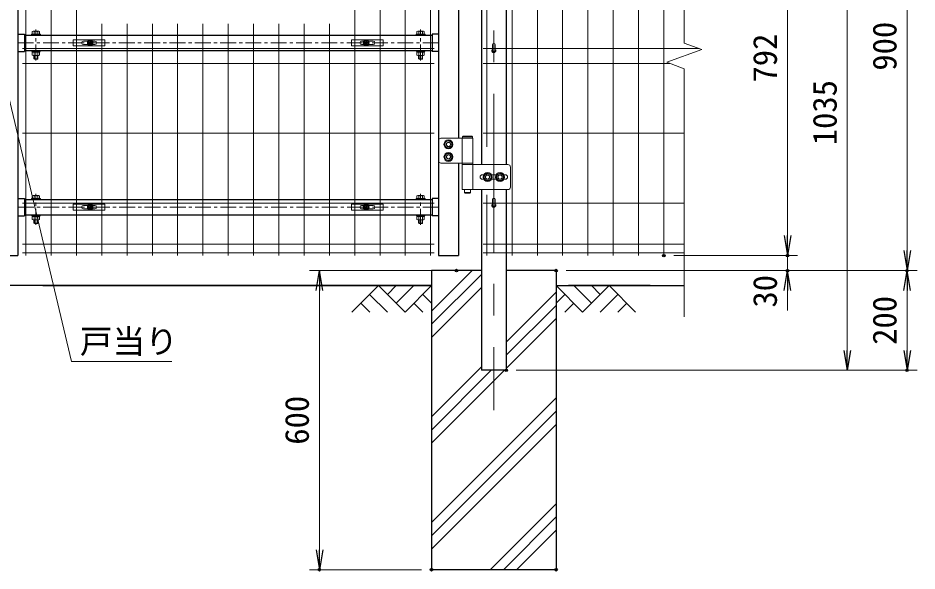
# Model space of a CAD drawing. Units: millimetres, scale not verified. Extents: x -4200 to 4200, y -2970 to 2970.
# Drawn here: x 1241 to 3045, y -825 to 284 of the extents above; entities that cross this region are included whole.
import ezdxf
from ezdxf.enums import TextEntityAlignment as Align

# ---------------------------------------------------------------- set-up
doc = ezdxf.new("R2010")
doc.units = ezdxf.units.MM
doc.header["$LTSCALE"] = 10
doc.header["$PDMODE"] = 32
doc.header["$PDSIZE"] = 5
doc.linetypes.add('USER1', pattern=[50.8, 31.75, -6.35, 6.35, -6.35])
for name, color, linetype, lineweight in [('0-0_D-STR-TXT', 7, 'Continuous', 13), ('0-1_D-STR3', 3, 'Continuous', 13), ('0-2_LAYER04', 7, 'Continuous', 25), ('0-3_D-BMK', 2, 'USER1', 13), ('0-4_D-STR1', 1, 'Continuous', 25), ('0-5_D-STR-DIM', 7, 'Continuous', 13), ('0-6_0', 7, 'Continuous', 25), ('0-7_Defpoints', 6, 'Continuous', 25), ('0-8_D-DCR-HCH', 7, 'Continuous', 13), ('0-9_D-STR2', 7, 'Continuous', 13)]:
    doc.layers.add(name, color=color, linetype=linetype, lineweight=lineweight)
doc.styles.add('ＭＳ ゴシック', font='')
doc.styles.get('ＭＳ ゴシック').set_extended_font_data('MS Gothic')

# ---------------------------------------------------------------- blocks, each defined once
blk = doc.blocks.new('_Open')
at = {"layer": '0-6_0'}
blk.add_line((-10, 1.667), (0, 0), dxfattribs=at)
blk.add_lwpolyline([(-10, -1.667), (0, 0), (-10, 0)], dxfattribs=at)
blk = doc.blocks.new('U6')
at = {"layer": '0-1_D-STR3'}
for p, q in [((10470, 4738.5), (10470, 4722.5)), ((10470, 4738.5), (10650, 4738.5)), ((10470, 4722.5), (10650, 4722.5)), ((10485, 4738.5), (10485, 4793)), ((10635, 4738.5), (10485, 4738.5)), ((10616.3, 4798.5), (10503.8, 4798.5)), ((10522.5, 4738.5), (10522.5, 4793)), ((10597.5, 4738.5), (10597.5, 4793)), ((10635, 4738.5), (10635, 4793)), ((10650, 4738.5), (10650, 4722.5)), ((18190, 4738.5), (18190, 4722.5)), ((18370, 4738.5), (18190, 4738.5)), ((18370, 4722.5), (18190, 4722.5)), ((18205, 4738.5), (18205, 4793)), ((18205, 4738.5), (18355, 4738.5)), ((18223.7, 4798.5), (18336.2, 4798.5)), ((18242.5, 4738.5), (18242.5, 4793)), ((18317.5, 4738.5), (18317.5, 4793)), ((18355, 4738.5), (18355, 4793)), ((18370, 4738.5), (18370, 4722.5)), ((10470, 4412.5), (10470, 4396.5)), ((10470, 4412.5), (10650, 4412.5)), ((10470, 4396.5), (10650, 4396.5)), ((10485, 4376.5), (10485, 4317)), ((10522.5, 4376.5), (10522.5, 4317)), ((10563.8, 4376.5), (10552.2, 4396.5)), ((10570.7, 4376.5), (10559.2, 4396.5)), ((10597.5, 4376.5), (10597.5, 4317)), ((10635, 4376.5), (10635, 4317)), ((10650, 4412.5), (10650, 4396.5)), ((18190, 4412.5), (18190, 4396.5)), ((18370, 4412.5), (18190, 4412.5)), ((18370, 4396.5), (18190, 4396.5)), ((18205, 4376.5), (18205, 4317)), ((18242.5, 4376.5), (18242.5, 4317)), ((18269.3, 4376.5), (18280.9, 4396.5)), ((18276.2, 4376.5), (18287.8, 4396.5)), ((18317.5, 4376.5), (18317.5, 4317)), ((18355, 4376.5), (18355, 4317)), ((18370, 4412.5), (18370, 4396.5)), ((10503.8, 4311.5), (10616.3, 4311.5)), ((10520, 4248.5), (10520, 4311.5)), ((10520, 4248.5), (10530, 4238.5)), ((10520, 4248.5), (10600, 4248.5)), ((10530, 4238.5), (10530, 4311.5)), ((10590, 4238.5), (10530, 4238.5)), ((10590, 4238.5), (10590, 4311.5)), ((10590, 4238.5), (10600, 4248.5)), ((10600, 4248.5), (10600, 4311.5)), ((18336.2, 4311.5), (18223.7, 4311.5)), ((18240, 4248.5), (18240, 4311.5)), ((18250, 4238.5), (18240, 4248.5)), ((18320, 4248.5), (18240, 4248.5)), ((18250, 4238.5), (18250, 4311.5)), ((18250, 4238.5), (18310, 4238.5)), ((18310, 4238.5), (18310, 4311.5)), ((18320, 4248.5), (18310, 4238.5)), ((18320, 4248.5), (18320, 4311.5)), ((18640, 2605), (18640, 2205)), ((19330, 2655), (18690, 2655)), ((19114, 2655), (19114, 2155)), ((19132, 2695), (19122, 2685)), ((19322, 2685), (19122, 2685)), ((19122, 2685), (19122, 2655)), ((19322, 2655), (19122, 2655)), ((19312, 2695), (19132, 2695)), ((19312, 2695), (19322, 2685)), ((19322, 2685), (19322, 2655)), ((19330, 2655), (19330, 2155)), ((18690, 2155), (19330, 2155)), ((19114, 2125), (19114, 1625)), ((19114, 2125), (20034, 2125)), ((19117, 2155), (19327, 2155)), ((19117, 2155), (19117, 2125)), ((19117, 2125), (19327, 2125)), ((19327, 2155), (19327, 2125)), ((19330, 2125), (19330, 1625)), ((20084, 2075), (20084, 1675)), ((19475, 1875), (19475.1, 1875)), ((19520, 1920), (19547.1, 1920)), ((19520, 1830), (19547.1, 1830)), ((19702.9, 1920), (19797.1, 1920)), ((19702.9, 1830), (19797.1, 1830)), ((19952.9, 1920), (19980, 1920)), ((19952.9, 1830), (19980, 1830)), ((20025, 1875), (20025.1, 1875)), ((20034, 1625), (19114, 1625)), ((19162, 1625), (19162, 1565)), ((19282, 1625), (19282, 1565)), ((10485, 1443), (10485, 1497.5)), ((10616.3, 1503), (10503.8, 1503)), ((10522.5, 1443), (10522.5, 1497.5)), ((10597.5, 1443), (10597.5, 1497.5)), ((10635, 1443), (10635, 1497.5)), ((18205, 1443), (18205, 1497.5)), ((18223.7, 1503), (18336.3, 1503)), ((18242.5, 1443), (18242.5, 1497.5)), ((18317.5, 1443), (18317.5, 1497.5)), ((18355, 1443), (18355, 1497.5)), ((19172, 1555), (19162, 1565)), ((19282, 1565), (19162, 1565)), ((19272, 1555), (19172, 1555)), ((19272, 1555), (19282, 1565)), ((10470, 1443), (10470, 1427)), ((10470, 1443), (10650, 1443)), ((10470, 1427), (10650, 1427)), ((10635, 1443), (10485, 1443)), ((10650, 1443), (10650, 1427)), ((18190, 1443), (18190, 1427)), ((18370, 1443), (18190, 1443)), ((18370, 1427), (18190, 1427)), ((18205, 1443), (18355, 1443)), ((18370, 1443), (18370, 1427)), ((10470, 1117), (10470, 1101)), ((10470, 1117), (10650, 1117)), ((10470, 1101), (10650, 1101)), ((10563.8, 1081), (10552.2, 1101)), ((10570.7, 1081), (10559.2, 1101)), ((10650, 1117), (10650, 1101)), ((18190, 1117), (18190, 1101)), ((18370, 1117), (18190, 1117)), ((18370, 1101), (18190, 1101)), ((18269.3, 1081), (18280.9, 1101)), ((18276.2, 1081), (18287.8, 1101)), ((18370, 1117), (18370, 1101)), ((10485, 1081), (10485, 1021.5)), ((10503.8, 1016), (10616.3, 1016)), ((10520, 953), (10520, 1016)), ((10520, 953), (10530, 943)), ((10520, 953), (10600, 953)), ((10522.5, 1081), (10522.5, 1021.5)), ((10530, 943), (10530, 1016)), ((10590, 943), (10530, 943)), ((10590, 943), (10590, 1016)), ((10590, 943), (10600, 953)), ((10597.5, 1081), (10597.5, 1021.5)), ((10600, 953), (10600, 1016)), ((10635, 1081), (10635, 1021.5)), ((18205, 1081), (18205, 1021.5)), ((18336.3, 1016), (18223.7, 1016)), ((18240, 953), (18240, 1016)), ((18250, 943), (18240, 953)), ((18320, 953), (18240, 953)), ((18242.5, 1081), (18242.5, 1021.5)), ((18250, 943), (18250, 1016)), ((18250, 943), (18310, 943)), ((18310, 943), (18310, 1016)), ((18320, 953), (18310, 943)), ((18317.5, 1081), (18317.5, 1021.5)), ((18320, 953), (18320, 1016)), ((18355, 1081), (18355, 1021.5))]:
    blk.add_line(p, q, dxfattribs=at)
for points in [[(10637, 4376.5), (10483, 4376.5), (10483, 4396.5)], [(10637, 4376.5), (10637, 4396.5), (10483, 4396.5)], [(18203, 4376.5), (18357, 4376.5), (18357, 4396.5)], [(18203, 4376.5), (18203, 4396.5), (18357, 4396.5)], [(10637, 1081), (10483, 1081), (10483, 1101)], [(10637, 1081), (10637, 1101), (10483, 1101)], [(18203, 1081), (18357, 1081), (18357, 1101)], [(18203, 1081), (18203, 1101), (18357, 1101)]]:
    blk.add_lwpolyline(points, dxfattribs=at)
for points in [[(18840, 2611), (18769.9, 2570.5), (18769.9, 2489.5), (18840, 2449), (18910.2, 2489.5), (18910.2, 2570.5)], [(18840, 2361), (18769.9, 2320.5), (18769.9, 2239.5), (18840, 2199), (18910.2, 2239.5), (18910.2, 2320.5)], [(19625, 1956), (19554.9, 1915.5), (19554.9, 1834.5), (19625, 1794), (19695.2, 1834.5), (19695.2, 1915.5)], [(19875, 1956), (19804.9, 1915.5), (19804.9, 1834.5), (19875, 1794), (19945.2, 1834.5), (19945.2, 1915.5)]]:
    blk.add_lwpolyline(points, close=True, dxfattribs=at)
for centre, radius in [((18840, 2530), 90), ((18840, 2530), 70.3), ((18840, 2530), 45), ((18840, 2530), 40), ((18840, 2280), 90), ((18840, 2280), 70.3), ((18840, 2280), 45), ((18840, 2280), 40), ((19625, 1875), 90), ((19625, 1875), 70.3), ((19625, 1875), 45), ((19625, 1875), 40), ((19875, 1875), 90), ((19875, 1875), 70.3), ((19875, 1875), 45), ((19875, 1875), 40)]:
    blk.add_circle(centre, radius, dxfattribs=at)
for centre, radius, start, end in [((10503.8, 4764), 34.5, 57.13278, 122.86722), ((10560, 4668.6), 129.9, 73.22135, 106.77865), ((10616.3, 4764), 34.5, 57.13278, 122.86722), ((18223.7, 4764), 34.5, 57.13278, 122.86722), ((18280, 4668.6), 129.9, 73.22135, 106.77865), ((18336.2, 4764), 34.5, 57.13278, 122.86722), ((10503.8, 4346), 34.5, 237.13278, 302.86722), ((10560, 4441.4), 129.9, 253.22135, 286.77865), ((10616.3, 4346), 34.5, 237.13278, 302.86722), ((18223.7, 4346), 34.5, 237.13278, 302.86722), ((18280, 4441.4), 129.9, 253.22135, 286.77865), ((18336.2, 4346), 34.5, 237.13278, 302.86722), ((18690, 2605), 50, 90, 180), ((18690, 2205), 50, 180, 270), ((20034, 2075), 50, 0, 90), ((19520, 1875), 45, 90, 180), ((19520, 1875), 45, 180, 270), ((19980, 1875), 45, 0, 90), ((19980, 1875), 45, 270, 0), ((20034, 1675), 50, 270, 0), ((10503.8, 1468.5), 34.5, 57.13278, 122.86722), ((10560, 1373.1), 129.9, 73.22135, 106.77865), ((10616.3, 1468.5), 34.5, 57.13278, 122.86722), ((18223.7, 1468.5), 34.5, 57.13278, 122.86722), ((18280, 1373.1), 129.9, 73.22135, 106.77865), ((18336.3, 1468.5), 34.5, 57.13278, 122.86722), ((10503.8, 1050.5), 34.5, 237.13278, 302.86722), ((10560, 1145.9), 129.9, 253.22135, 286.77865), ((10616.3, 1050.5), 34.5, 237.13278, 302.86722), ((18223.7, 1050.5), 34.5, 237.13278, 302.86722), ((18280, 1145.9), 129.9, 253.22135, 286.77865), ((18336.3, 1050.5), 34.5, 237.13278, 302.86722)]:
    blk.add_arc(centre, radius, start, end, dxfattribs=at)
at = {"layer": '0-3_D-BMK'}
for p, q in [((10560, 4214), (10560, 4834.9)), ((18280, 4214), (18280, 4834.9)), ((18640, 4567.5), (10200, 4567.5)), ((10560, 918.5), (10560, 1539.4)), ((18280, 918.5), (18280, 1539.4)), ((10200, 1272), (18640, 1272))]:
    blk.add_line(p, q, dxfattribs=at)
at = {"layer": '0-4_D-STR1'}
for p, q in [((10200, 8150), (10200, 300)), ((18640, 8150), (18640, 300)), ((19040, 7270), (19040, 2655)), ((10200, 4742.5), (10330, 4742.5)), ((10330, 4742.5), (10330, 4392.5)), ((10330, 4722.5), (18510, 4722.5)), ((18640, 4742.5), (18510, 4742.5)), ((18510, 4742.5), (18510, 4392.5)), ((10200, 4392.5), (10330, 4392.5)), ((10330, 4412.5), (18510, 4412.5)), ((18640, 4392.5), (18510, 4392.5)), ((19040, 2155), (19040, 300)), ((10200, 1447), (10330, 1447)), ((10330, 1447), (10330, 1097)), ((18640, 1447), (18510, 1447)), ((18510, 1447), (18510, 1097)), ((10330, 1427), (18510, 1427)), ((10200, 1097), (10330, 1097)), ((10330, 1117), (18510, 1117)), ((18640, 1097), (18510, 1097)), ((9800, 300), (10200, 300)), ((18640, 300), (19040, 300))]:
    blk.add_line(p, q, dxfattribs=at)
at = {"layer": '0-7_Defpoints'}
for centre in [(11650, 4567.5), (17190, 4567.5), (11650, 1272), (17190, 1272)]:
    blk.add_circle(centre, 40, dxfattribs=at)
blk = doc.blocks.new('A$C1aa64d16')
at = {"layer": '0-1_D-STR3'}
for p, q in [((-339.9, 60), (295.1, 60)), ((-339.9, -60), (-339.9, 60)), ((-137.4, 35), (-45.6, 35)), ((-18.5, 4.2), (-31.5, 3.9)), ((-31.5, 3.9), (-31.5, -4)), ((-4, 31.5), (-4.2, 18.5)), ((-4, 31.5), (4, 31.5)), ((4, 31.5), (4.2, 18.5)), ((18.5, 4.2), (31.5, 3.9)), ((31.5, 3.9), (31.5, -4)), ((45.6, 35), (92.6, 35)), ((-137.4, -35), (-45.6, -35)), ((-18.5, -4.2), (-31.5, -4)), ((-4, -31.5), (-4.2, -18.5)), ((18.5, -4.2), (31.5, -4)), ((45.6, -35), (92.6, -35))]:
    blk.add_line(p, q, dxfattribs=at)
for points in [[(-339.9, -60), (295.1, -60), (295.1, 60)], [(-4, -31.5), (4, -31.5), (4.2, -18.5)]]:
    blk.add_lwpolyline(points, dxfattribs=at)
for radius in [57.5, 52.5]:
    blk.add_circle((0, 0), radius, dxfattribs=at)
for centre, radius, start, end in [((-137.4, 0), 35, 90, 270), ((-19.1, 19), 14.9, 270, 0), ((19.1, 19), 14.9, 180, 270), ((92.6, 0), 35, 270, 90), ((-19.1, -19), 14.9, 0, 90), ((19.1, -19), 14.9, 90, 180)]:
    blk.add_arc(centre, radius, start, end, dxfattribs=at)
blk = doc.blocks.new('A$Cf29bf4b8')
at = {"layer": '0-1_D-STR3'}
for p, q in [((-295.2, 60), (339.8, 60)), ((-295.2, -60), (-295.2, 60)), ((-92.7, 35), (-45.6, 35)), ((-18.5, 4.2), (-31.5, 3.9)), ((-31.5, 3.9), (-31.5, -4)), ((-4, 31.5), (-4.2, 18.5)), ((-4, 31.5), (4, 31.5)), ((4, 31.5), (4.2, 18.5)), ((18.5, 4.2), (31.5, 3.9)), ((31.5, 3.9), (31.5, -4)), ((45.6, 35), (137.3, 35)), ((-92.7, -35), (-45.6, -35)), ((-18.5, -4.2), (-31.5, -4)), ((-4, -31.5), (-4.2, -18.5)), ((18.5, -4.2), (31.5, -4)), ((45.6, -35), (137.3, -35))]:
    blk.add_line(p, q, dxfattribs=at)
for points in [[(-295.2, -60), (339.8, -60), (339.8, 60)], [(-4, -31.5), (4, -31.5), (4.2, -18.5)]]:
    blk.add_lwpolyline(points, dxfattribs=at)
for radius in [57.5, 52.5]:
    blk.add_circle((0, 0), radius, dxfattribs=at)
for centre, radius, start, end in [((-92.7, 0), 35, 90, 270), ((-19.1, 19), 14.9, 270, 0), ((19.1, 19), 14.9, 180, 270), ((137.3, 0), 35, 270, 90), ((-19.1, -19), 14.9, 0, 90), ((19.1, -19), 14.9, 90, 180)]:
    blk.add_arc(centre, radius, start, end, dxfattribs=at)

msp = doc.modelspace()

# ---------------------------------------------------------------- linework, layer by layer
at = {"layer": '0-0_D-STR-TXT'}
msp.add_lwpolyline([(1549.44, -404.77), (1348.37, -404.77), (1190.54, 257.77)], dxfattribs=at)
at = {"layer": '0-1_D-STR3'}
for p, q in [((2193.13, 231.35), (2193.13, 219.19)), ((2198.33, 231.35), (2198.33, 219.19)), ((2193.13, -79.15), (2193.13, -91.31)), ((2198.33, -79.15), (2198.33, -91.31))]:
    msp.add_line(p, q, dxfattribs=at)
for centre in [(2195.73, 219.19), (2195.73, -91.31)]:
    msp.add_arc(centre, 2.6, 180, 0, dxfattribs=at)
for centre in [(2195.73, 231.34), (2195.73, -79.16), (2195.73, -79.61)]:
    msp.add_ellipse(centre, major_axis=(-2.6, 0), ratio=0.649974, start_param=3.1415927, end_param=6.2831853, dxfattribs=at)
at = {"layer": '0-2_LAYER04'}
for p, q in [((2070.73, -222.31), (2070.73, -822.31)), ((2170.73, -222.31), (2070.73, -222.31)), ((2320.73, -222.31), (2220.73, -222.31)), ((2320.73, -222.31), (2320.73, -822.31)), ((2070.73, -252.31), (320.74, -252.31)), ((1290.73, -252.35), (2070.73, -252.35)), ((2320.73, -252.31), (2578.11, -252.31)), ((2509.28, -252.31), (2345.73, -252.31)), ((2320.73, -822.31), (2070.73, -822.31))]:
    msp.add_line(p, q, dxfattribs=at)
at = {"layer": '0-3_D-BMK'}
msp.add_line((2195.73, 639.91), (2195.73, -502.31), dxfattribs=at)
at = {"layer": '0-4_D-STR1'}
for p, q in [((2170.73, 451.69), (2170.73, -9.81)), ((2220.73, 451.69), (2220.73, -9.81)), ((2170.73, -59.81), (2170.73, -422.31)), ((2220.73, -59.81), (2220.73, -422.31)), ((2220.73, -422.31), (2170.73, -422.31))]:
    msp.add_line(p, q, dxfattribs=at)
for centre in [(2195.73, 219.19), (2195.73, -91.31)]:
    msp.add_arc(centre, 4, 162.5424, 17.4576, dxfattribs=at)
at = {"layer": '0-5_D-STR-DIM'}
for p, q in [((3025.12, 637.68), (3025.12, -182.31)), ((2785.12, 559.69), (2785.12, -152.32)), ((2905.12, -382.31), (2905.12, 572.69)), ((2785.12, -152.32), (2785.12, -112.32)), ((2556.94, -192.32), (2805.12, -192.32)), ((2556.94, -192.32), (2805.12, -192.32)), ((2785.12, -192.32), (2785.12, -222.31)), ((2100.73, -222.31), (1825.73, -222.31)), ((2340.73, -222.31), (3045.12, -222.31)), ((2340.73, -222.31), (3045.12, -222.31)), ((2340.73, -222.31), (2805.12, -222.31)), ((1845.73, -262.31), (1845.73, -782.31)), ((2785.12, -262.31), (2785.12, -302.31)), ((3025.12, -262.31), (3025.12, -382.31)), ((2240.73, -422.31), (2925.12, -422.31)), ((2240.73, -422.31), (3045.12, -422.31)), ((2050.73, -822.31), (1825.73, -822.31))]:
    msp.add_line(p, q, dxfattribs=at)
at = {"layer": '0-7_Defpoints'}
for p in [(2536.94, -192.32), (2785.12, -192.32), (2120.73, -222.31), (2320.73, -222.31), (2785.12, -222.31), (3025.12, -222.31), (2220.73, -422.31), (2220.73, -422.31), (3025.12, -422.31), (1845.73, -822.31), (2070.73, -822.31), (2070.73, -822.31), (2320.73, -822.31)]:
    msp.add_point(p, dxfattribs=at)
at = {"layer": '0-8_D-DCR-HCH'}
for p, q in [((2070.73, -303.55), (2151.97, -222.31)), ((2070.73, -330.07), (2170.73, -230.07)), ((1964.31, -252.31), (1911.1, -305.53)), ((1964.31, -252.31), (2017.52, -305.53)), ((1982.05, -270.05), (1999.78, -252.31)), ((1999.78, -287.79), (2035.26, -252.31)), ((2017.52, -305.53), (2070.73, -252.31)), ((2373.94, -305.53), (2320.73, -252.31)), ((2391.68, -287.79), (2356.21, -252.31)), ((2427.16, -252.31), (2373.94, -305.53)), ((2409.51, -270.14), (2391.68, -252.31)), ((2427.16, -252.31), (2480.37, -305.53)), ((1946.57, -270.05), (1982.21, -305.53)), ((2052.99, -270.05), (2070.73, -287.71)), ((2070.73, -356.59), (2170.73, -256.59)), ((2220.73, -365.69), (2320.73, -265.69)), ((2338.47, -270.05), (2320.73, -287.71)), ((2444.89, -270.05), (2409.26, -305.53)), ((1928.83, -287.79), (1946.65, -305.53)), ((2035.26, -287.79), (2053.08, -305.53)), ((2356.21, -287.79), (2338.39, -305.53)), ((2462.63, -287.79), (2444.81, -305.53)), ((2220.73, -392.2), (2320.73, -292.2)), ((2220.73, -418.72), (2320.73, -318.72)), ((2070.73, -515.69), (2170.73, -415.69)), ((2070.73, -568.72), (2217.14, -422.31)), ((2070.73, -542.2), (2190.62, -422.31)), ((2070.73, -727.82), (2320.73, -477.82)), ((2070.73, -754.33), (2320.73, -504.33)), ((2070.73, -780.85), (2320.73, -530.85)), ((2188.37, -822.31), (2320.73, -689.95)), ((2214.88, -822.31), (2320.73, -716.47)), ((2241.4, -822.31), (2320.73, -742.98))]:
    msp.add_line(p, q, dxfattribs=at)
at = {"layer": '0-9_D-STR2'}
for p, q in [((2578.11, 233.84), (2578.11, 740.29)), ((1256.58, 677.68), (1256.58, -192.32)), ((1307.35, 677.68), (1307.35, -192.32)), ((1358.12, 677.68), (1358.12, -192.32)), ((1916.59, 677.68), (1916.59, -192.32)), ((1967.36, 677.68), (1967.36, -192.32)), ((2018.13, 677.68), (2018.13, -192.32)), ((2068.9, 677.68), (2068.9, -192.32)), ((2232.32, 677.68), (2232.32, -192.32)), ((2283.09, 677.68), (2283.09, -192.32)), ((2333.86, 677.68), (2333.86, -192.32)), ((2384.59, 677.68), (2384.59, -192.32)), ((2435.36, 677.68), (2435.36, -192.32)), ((2486.15, 677.68), (2486.15, -192.32)), ((2536.94, 677.68), (2536.94, -192.32)), ((2181.51, 395.23), (2181.51, 26.13)), ((1408.89, 272.45), (1408.89, -192.32)), ((1459.66, 272.45), (1459.66, -192.32)), ((1510.43, 272.45), (1510.43, -192.32)), ((1561.2, 272.45), (1561.2, -192.32)), ((1611.97, 272.45), (1611.97, -192.32)), ((1662.74, 272.45), (1662.74, -192.32)), ((1713.51, 272.45), (1713.51, -192.32)), ((1764.28, 272.45), (1764.28, -192.32)), ((1815.05, 272.45), (1815.05, -192.32)), ((1865.82, 272.45), (1865.82, -192.32)), ((1249.58, 223.18), (2075.9, 223.18)), ((2174.53, 223.18), (2607.37, 223.18)), ((2542.87, 195.36), (2613.34, 221.01)), ((2613.34, 221.01), (2578.11, 233.84)), ((1249.58, 193.18), (2075.9, 193.18)), ((2174.53, 193.18), (2548.84, 193.18)), ((2578.11, 182.53), (2542.87, 195.36)), ((2578.11, -315.32), (2578.11, 182.53)), ((1249.58, 52.93), (2075.9, 52.93)), ((2174.53, 52.93), (2578.11, 52.93)), ((2181.51, -70.52), (2181.51, -192.32)), ((1249.58, -87.32), (2075.9, -87.32)), ((2174.53, -87.32), (2578.11, -87.32)), ((1249.58, -169.32), (2075.9, -169.32)), ((2174.53, -169.32), (2578.11, -169.32)), ((1249.58, -186.92), (2075.9, -186.92)), ((2174.53, -186.92), (2578.11, -186.92))]:
    msp.add_line(p, q, dxfattribs=at)

# ---------------------------------------------------------------- block references
at = {"layer": '0-5_D-STR-DIM', "xscale": 0.1, "yscale": 0.1}
for name, p in [('U6', (220.74, -222.31)), ('A$C1aa64d16', (1385.74, 234.44)), ('A$Cf29bf4b8', (1939.74, 234.44)), ('A$C1aa64d16', (1385.74, -95.11)), ('A$Cf29bf4b8', (1939.74, -95.11))]:
    msp.add_blockref(name, p, dxfattribs=at)
at = {"layer": '0-5_D-STR-DIM', "xscale": 4, "yscale": 4}
for p, rotation in [((2785.12, -192.32), 270), ((2785.12, -192.32), 270), ((3025.12, -222.31), 270), ((1845.73, -222.31), 90), ((2785.12, -222.31), 90), ((3025.12, -222.31), 90), ((2905.12, -422.31), 270), ((3025.12, -422.31), 270), ((1845.73, -822.31), 270)]:
    msp.add_blockref('_Open', p, dxfattribs=dict(at, rotation=rotation))

# ---------------------------------------------------------------- texts
at = {"layer": '0-0_D-STR-TXT', "style": 'ＭＳ ゴシック'}
msp.add_text('戸当り', height=48.09, dxfattribs=at).set_placement((1364.84, -402.73), align=Align.BOTTOM_LEFT)
at = {"layer": '0-5_D-STR-DIM', "style": 'ＭＳ ゴシック'}
for s, p in [('900', (3018.37, 178.56)), ('792', (2778.37, 154.71)), ('1035', (2898.37, 28.94)), ('30', (2778.37, -296.58)), ('200', (3018.37, -371.31)), ('600', (1838.98, -571.56))]:
    msp.add_text(s, height=48.09, rotation=90, dxfattribs=at).set_placement(p, align=Align.BOTTOM_LEFT)

doc.saveas('drawing.dxf')
